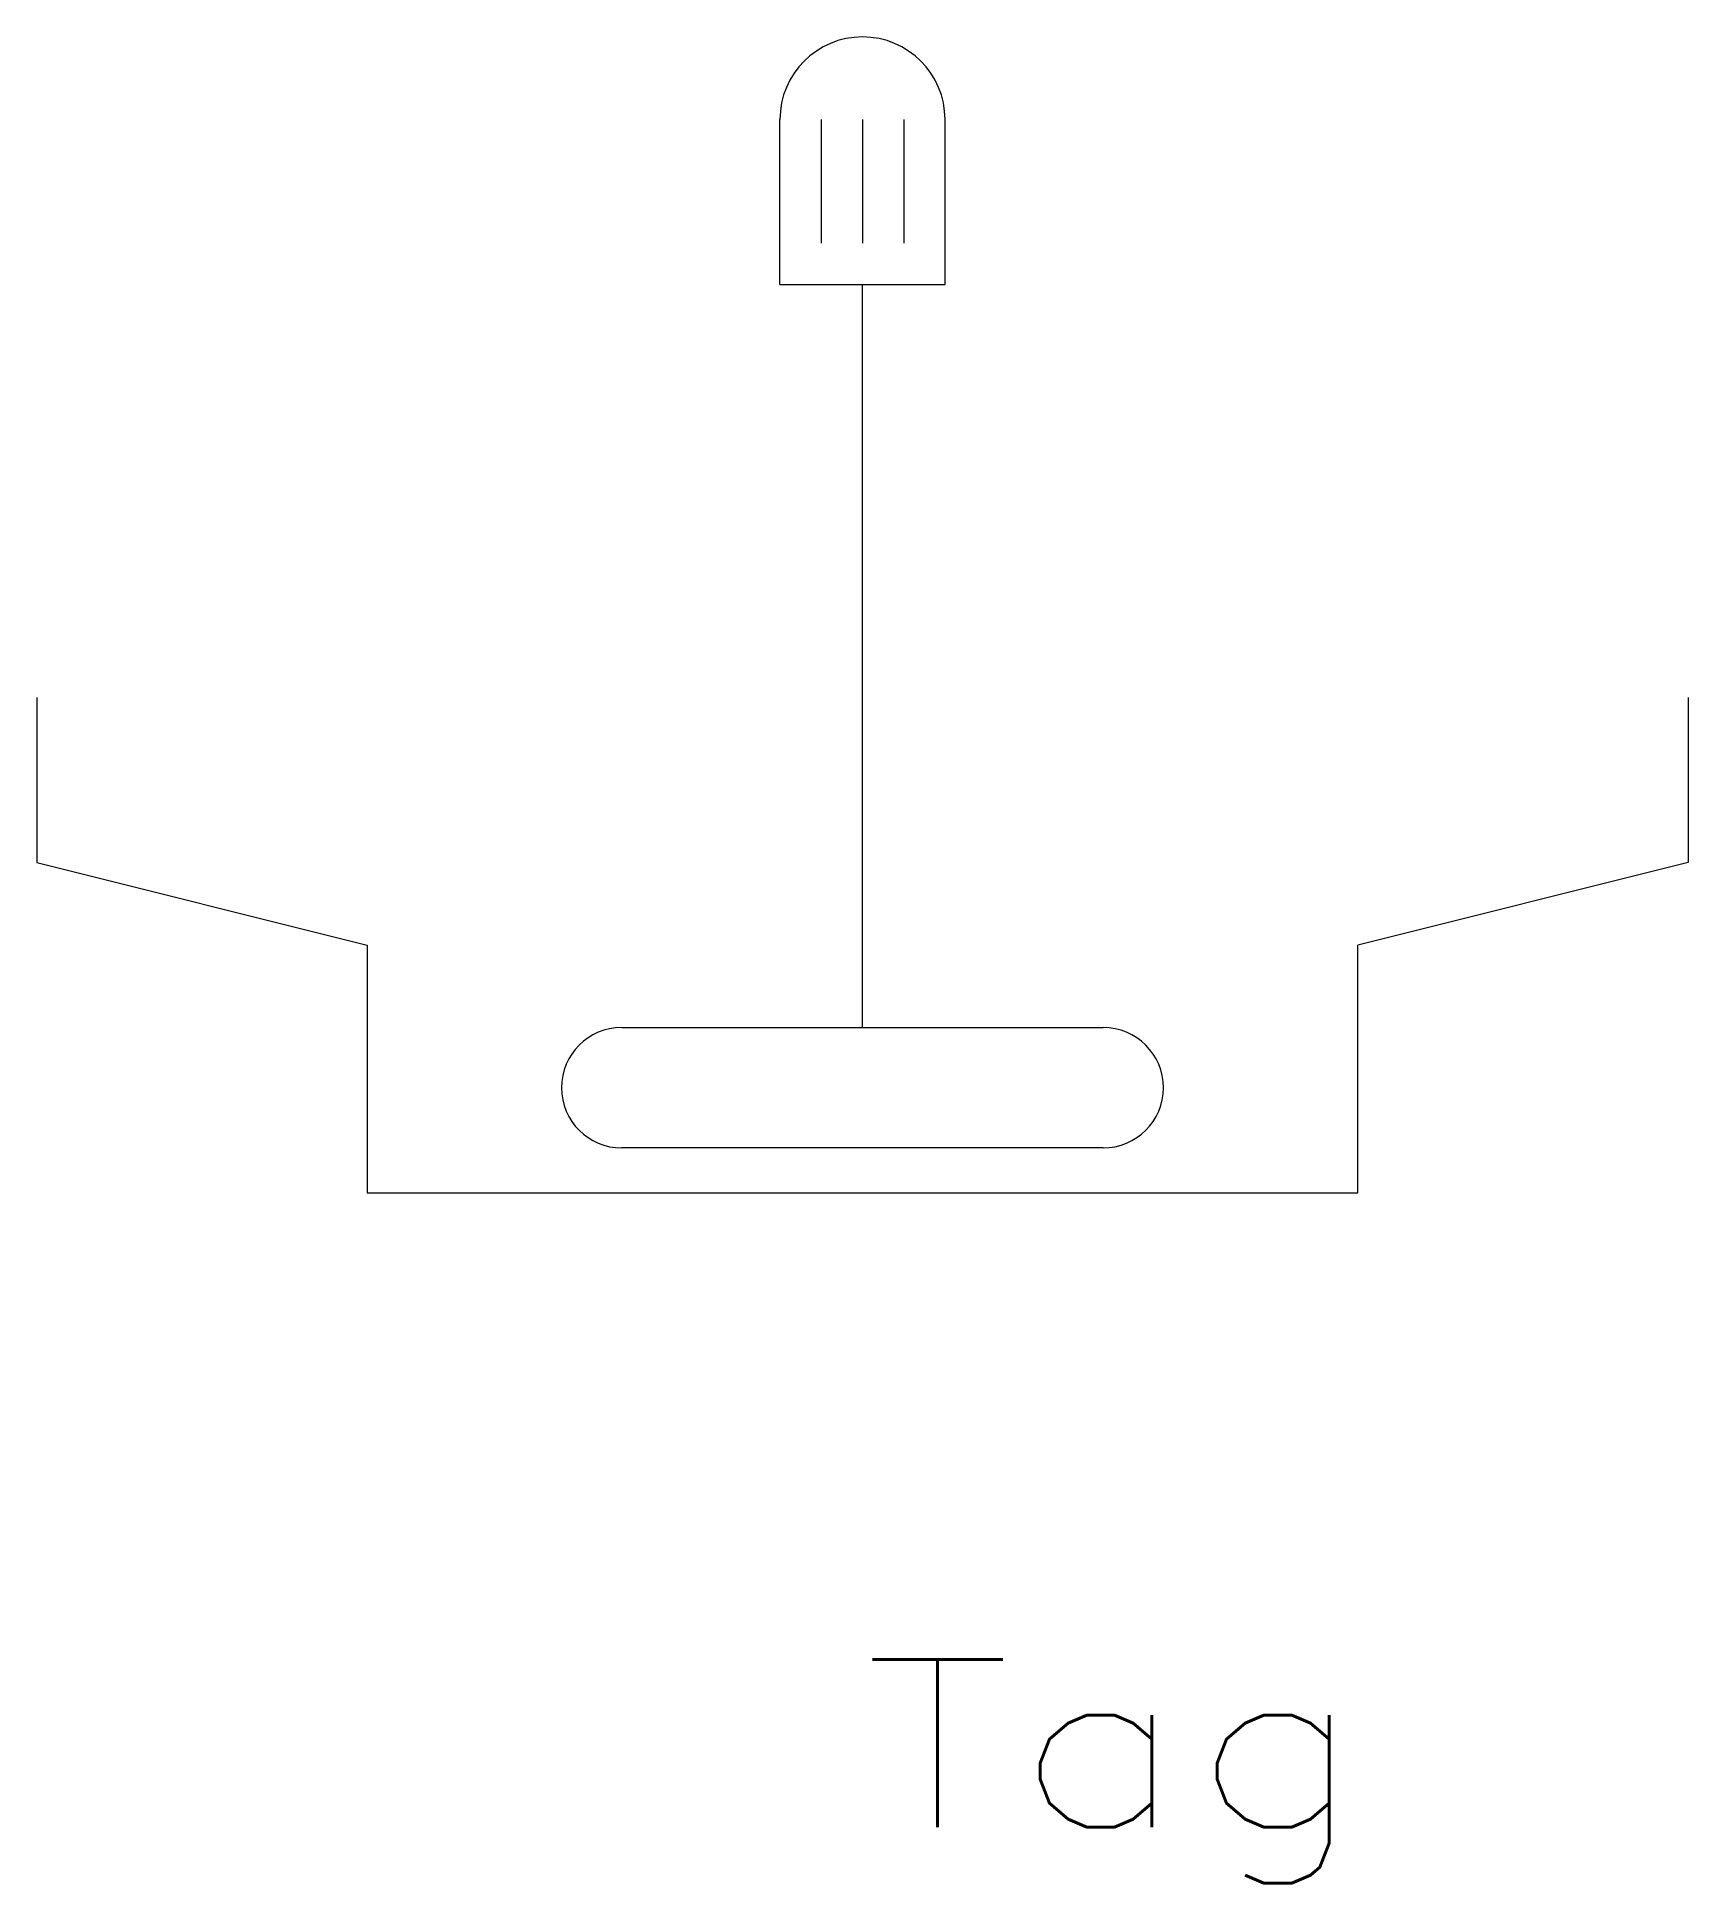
# Model space of a CAD drawing. Header units: inches. Extents: x -6.2 to 6.2, y -9 to 5.
import ezdxf
from ezdxf.enums import TextEntityAlignment as Align

# ---------------------------------------------------------------- set-up
doc = ezdxf.new("R2010")
doc.units = ezdxf.units.IN
doc.header["$MEASUREMENT"] = 0
doc.layers.get('0').update_dxf_attribs({"lineweight": 0})
doc.layers.add('1', color=7, linetype='Continuous', lineweight=0)
doc.styles.add('_TCW_TXTSTY_1', font='TXT.SHX')

msp = doc.modelspace()

# ---------------------------------------------------------------- linework, layer by layer
at = {"layer": '1', "color": 7, "linetype": 'Continuous'}
for p, q in [((-0.625, 3.125), (-0.625, 4.375)), ((-0.312, 4.375), (-0.312, 3.438)), ((0, 4.375), (0, 3.438)), ((0.312, 4.375), (0.312, 3.438)), ((0.625, 3.125), (0.625, 4.375)), ((-0.625, 3.125), (0.625, 3.125)), ((0, -2.5), (0, 3.125)), ((-6.25, 0), (-6.25, -1.25)), ((6.25, 0), (6.25, -1.25)), ((-6.25, -1.25), (-3.75, -1.875)), ((6.25, -1.25), (3.75, -1.875)), ((-3.75, -1.875), (-3.75, -3.75)), ((3.75, -3.75), (3.75, -1.875)), ((-1.822, -2.5), (1.822, -2.5)), ((1.822, -3.411), (-1.822, -3.411)), ((-3.75, -3.75), (3.75, -3.75))]:
    msp.add_line(p, q, dxfattribs=at)
for centre, radius, start, end in [((0, 4.375), 0.625, 0, 180), ((-1.823, -2.955), 0.456, 90, 270), ((1.822, -2.955), 0.456, -90, 90)]:
    msp.add_arc(centre, radius, start, end, dxfattribs=at)

# ---------------------------------------------------------------- texts
at = {"color": 7, "linetype": 'Continuous', "style": '_TCW_TXTSTY_1', "width": 1.166667}
msp.add_text('Tag', height=1.27, dxfattribs=at).set_placement((0.004, -8.553), (3.814, -8.553), align=Align.FIT)

doc.saveas('drawing.dxf')
